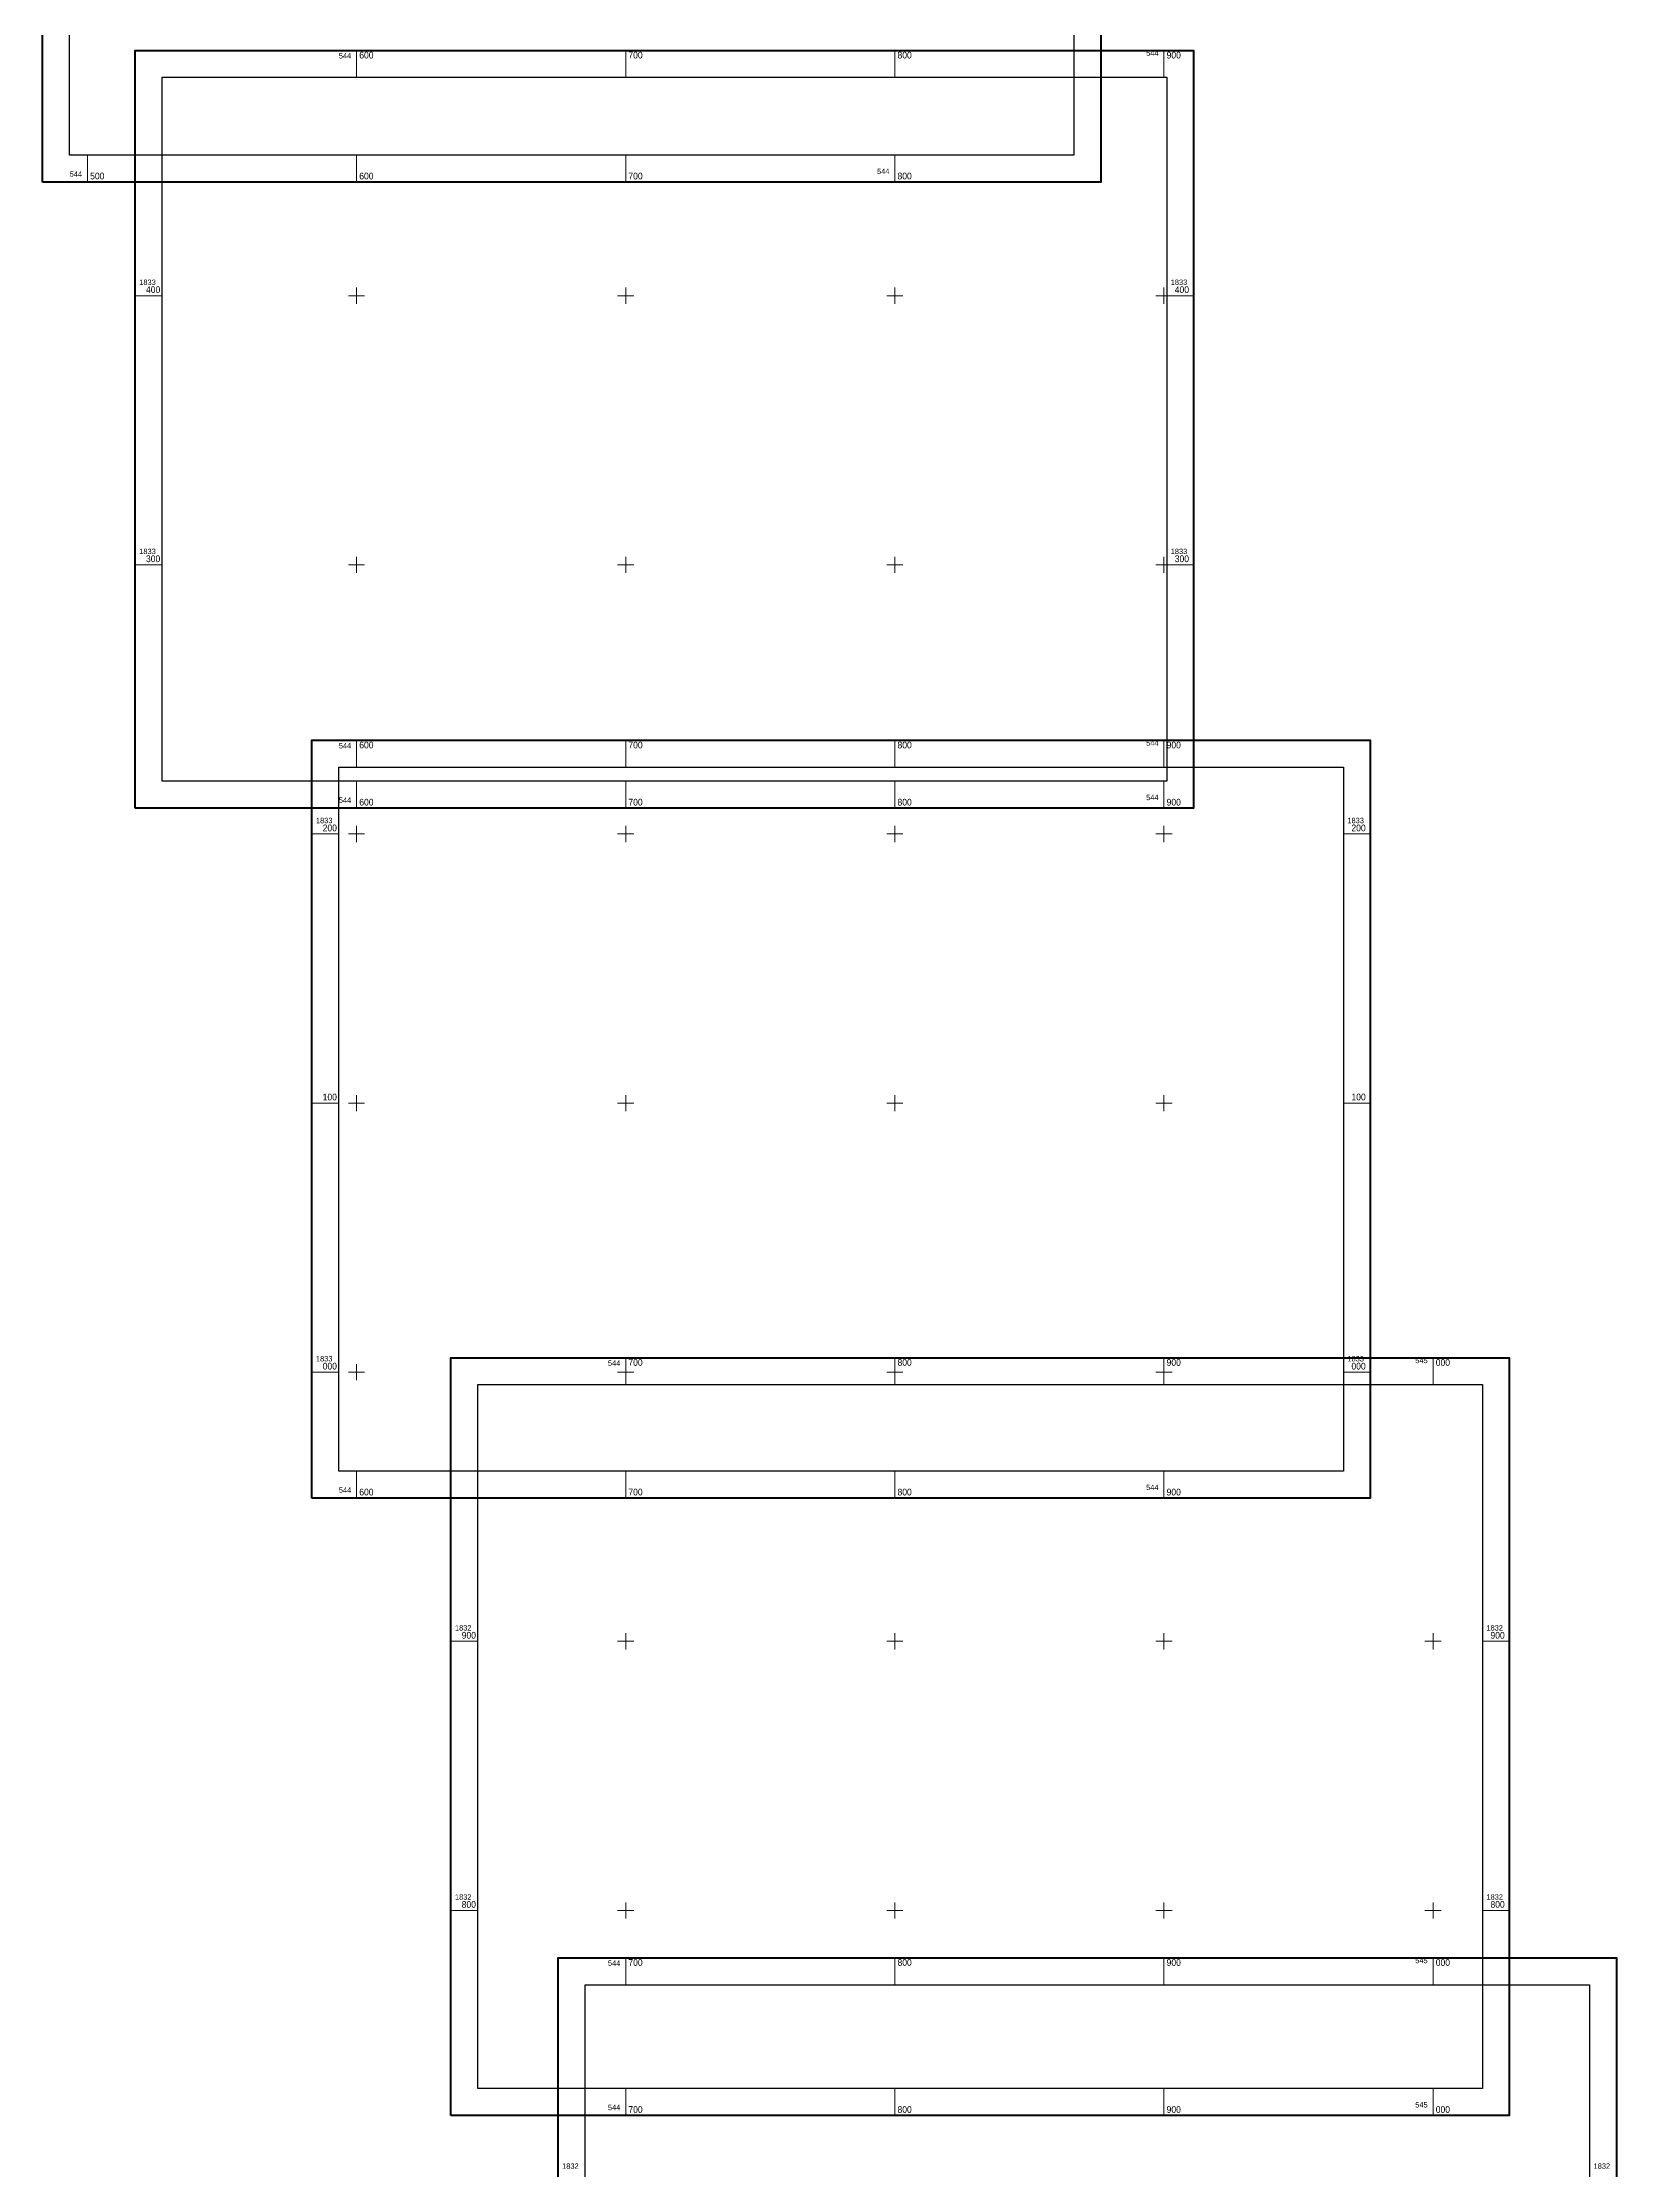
# Model space of a CAD drawing. Header units: metres. Extents: x 542869 to 545424, y 1823472 to 1835781.
# Drawn here: x 544483 to 545068, y 1832704 to 1833494 of the extents above; entities that cross this region are included whole.
import ezdxf
from ezdxf.enums import TextEntityAlignment as Align

# ---------------------------------------------------------------- set-up
doc = ezdxf.new("R2010")
doc.units = ezdxf.units.M
for name, color, linetype, lineweight in [('20', 7, 'Continuous', 13), ('21', 7, 'Continuous', 13), ('22', 7, 'Continuous', 13), ('23', 7, 'Continuous', 13), ('24', 7, 'Continuous', 13)]:
    doc.layers.add(name, color=color, linetype=linetype, lineweight=lineweight)

msp = doc.modelspace()

# ---------------------------------------------------------------- linework, layer by layer
at = {"layer": '20'}
for p, q in [((544500, 1833442.21), (544500, 1833452.21)), ((544600, 1833442.21), (544600, 1833452.21)), ((544700, 1833442.21), (544700, 1833452.21)), ((544800, 1833442.21), (544800, 1833452.21))]:
    msp.add_line(p, q, dxfattribs=at)
at = {"layer": '20', "lineweight": 40}
msp.add_lwpolyline([(544483.31, 1833442.21), (544483.31, 1833723.8), (544876.58, 1833723.8), (544876.58, 1833442.21)], close=True, dxfattribs=at)
at = {"layer": '20', "lineweight": 25}
msp.add_lwpolyline([(544493.31, 1833452.21), (544493.31, 1833713.8), (544866.58, 1833713.8), (544866.58, 1833452.21)], close=True, dxfattribs=at)
at = {"layer": '21'}
for p, q in [((544600, 1833481.15), (544600, 1833491.15)), ((544700, 1833481.15), (544700, 1833491.15)), ((544800, 1833481.15), (544800, 1833491.15)), ((544900, 1833481.15), (544900, 1833491.15)), ((544600, 1833397), (544600, 1833403)), ((544700, 1833397), (544700, 1833403)), ((544800, 1833397), (544800, 1833403)), ((544900, 1833397), (544900, 1833403)), ((544517.75, 1833400), (544527.75, 1833400)), ((544597, 1833400), (544603, 1833400)), ((544697, 1833400), (544703, 1833400)), ((544797, 1833400), (544803, 1833400)), ((544897, 1833400), (544903, 1833400)), ((544901.02, 1833400), (544911.02, 1833400)), ((544517.75, 1833300), (544527.75, 1833300)), ((544597, 1833300), (544603, 1833300)), ((544600, 1833297), (544600, 1833303)), ((544697, 1833300), (544703, 1833300)), ((544700, 1833297), (544700, 1833303)), ((544797, 1833300), (544803, 1833300)), ((544800, 1833297), (544800, 1833303)), ((544897, 1833300), (544903, 1833300)), ((544900, 1833297), (544900, 1833303)), ((544901.02, 1833300), (544911.02, 1833300)), ((544600, 1833209.56), (544600, 1833219.56)), ((544700, 1833209.56), (544700, 1833219.56)), ((544800, 1833209.56), (544800, 1833219.56)), ((544900, 1833209.56), (544900, 1833219.56))]:
    msp.add_line(p, q, dxfattribs=at)
at = {"layer": '21', "lineweight": 40}
msp.add_lwpolyline([(544517.75, 1833209.56), (544517.75, 1833491.15), (544911.02, 1833491.15), (544911.02, 1833209.56)], close=True, dxfattribs=at)
at = {"layer": '21', "lineweight": 25}
msp.add_lwpolyline([(544527.75, 1833219.56), (544527.75, 1833481.15), (544901.02, 1833481.15), (544901.02, 1833219.56)], close=True, dxfattribs=at)
at = {"layer": '22'}
for p, q in [((544600, 1833224.79), (544600, 1833234.79)), ((544700, 1833224.79), (544700, 1833234.79)), ((544800, 1833224.79), (544800, 1833234.79)), ((544900, 1833224.79), (544900, 1833234.79)), ((544583.4, 1833200), (544593.4, 1833200)), ((544597, 1833200), (544603, 1833200)), ((544600, 1833197), (544600, 1833203)), ((544697, 1833200), (544703, 1833200)), ((544700, 1833197), (544700, 1833203)), ((544797, 1833200), (544803, 1833200)), ((544800, 1833197), (544800, 1833203)), ((544897, 1833200), (544903, 1833200)), ((544900, 1833197), (544900, 1833203)), ((544966.67, 1833200), (544976.67, 1833200)), ((544600, 1833097), (544600, 1833103)), ((544700, 1833097), (544700, 1833103)), ((544800, 1833097), (544800, 1833103)), ((544900, 1833097), (544900, 1833103)), ((544583.4, 1833100), (544593.4, 1833100)), ((544597, 1833100), (544603, 1833100)), ((544697, 1833100), (544703, 1833100)), ((544797, 1833100), (544803, 1833100)), ((544897, 1833100), (544903, 1833100)), ((544966.67, 1833100), (544976.67, 1833100)), ((544583.4, 1833000), (544593.4, 1833000)), ((544597, 1833000), (544603, 1833000)), ((544600, 1832997), (544600, 1833003)), ((544697, 1833000), (544703, 1833000)), ((544700, 1832997), (544700, 1833003)), ((544797, 1833000), (544803, 1833000)), ((544800, 1832997), (544800, 1833003)), ((544897, 1833000), (544903, 1833000)), ((544900, 1832997), (544900, 1833003)), ((544966.67, 1833000), (544976.67, 1833000)), ((544600, 1832953.2), (544600, 1832963.2)), ((544700, 1832953.2), (544700, 1832963.2)), ((544800, 1832953.2), (544800, 1832963.2)), ((544900, 1832953.2), (544900, 1832963.2))]:
    msp.add_line(p, q, dxfattribs=at)
at = {"layer": '22', "lineweight": 40}
msp.add_lwpolyline([(544583.4, 1832953.2), (544583.4, 1833234.79), (544976.67, 1833234.79), (544976.67, 1832953.2)], close=True, dxfattribs=at)
at = {"layer": '22', "lineweight": 25}
msp.add_lwpolyline([(544593.4, 1832963.2), (544593.4, 1833224.79), (544966.67, 1833224.79), (544966.67, 1832963.2)], close=True, dxfattribs=at)
at = {"layer": '23'}
for p, q in [((544700, 1832995.37), (544700, 1833005.37)), ((544800, 1832995.37), (544800, 1833005.37)), ((544900, 1832995.37), (544900, 1833005.37)), ((545000, 1832995.37), (545000, 1833005.37)), ((544635.06, 1832900), (544645.06, 1832900)), ((544697, 1832900), (544703, 1832900)), ((544700, 1832897), (544700, 1832903)), ((544797, 1832900), (544803, 1832900)), ((544800, 1832897), (544800, 1832903)), ((544897, 1832900), (544903, 1832900)), ((544900, 1832897), (544900, 1832903)), ((544997, 1832900), (545003, 1832900)), ((545000, 1832897), (545000, 1832903)), ((545018.33, 1832900), (545028.33, 1832900)), ((544700, 1832797), (544700, 1832803)), ((544800, 1832797), (544800, 1832803)), ((544900, 1832797), (544900, 1832803)), ((545000, 1832797), (545000, 1832803)), ((544635.06, 1832800), (544645.06, 1832800)), ((544697, 1832800), (544703, 1832800)), ((544797, 1832800), (544803, 1832800)), ((544897, 1832800), (544903, 1832800)), ((544997, 1832800), (545003, 1832800)), ((545018.33, 1832800), (545028.33, 1832800)), ((544700, 1832723.78), (544700, 1832733.78)), ((544800, 1832723.78), (544800, 1832733.78)), ((544900, 1832723.78), (544900, 1832733.78)), ((545000, 1832723.78), (545000, 1832733.78))]:
    msp.add_line(p, q, dxfattribs=at)
at = {"layer": '23', "lineweight": 40}
msp.add_lwpolyline([(544635.06, 1832723.78), (544635.06, 1833005.37), (545028.33, 1833005.37), (545028.33, 1832723.78)], close=True, dxfattribs=at)
at = {"layer": '23', "lineweight": 25}
msp.add_lwpolyline([(544645.06, 1832733.78), (544645.06, 1832995.37), (545018.33, 1832995.37), (545018.33, 1832733.78)], close=True, dxfattribs=at)
at = {"layer": '24'}
for p, q in [((544700, 1832772.41), (544700, 1832782.41)), ((544800, 1832772.41), (544800, 1832782.41)), ((544900, 1832772.41), (544900, 1832782.41)), ((545000, 1832772.41), (545000, 1832782.41))]:
    msp.add_line(p, q, dxfattribs=at)
at = {"layer": '24', "lineweight": 40}
msp.add_lwpolyline([(544674.88, 1832500.82), (544674.88, 1832782.41), (545068.15, 1832782.41), (545068.15, 1832500.82)], close=True, dxfattribs=at)
at = {"layer": '24', "lineweight": 25}
msp.add_lwpolyline([(544684.88, 1832510.82), (544684.88, 1832772.41), (545058.15, 1832772.41), (545058.15, 1832510.82)], close=True, dxfattribs=at)

# ---------------------------------------------------------------- texts
at = {"layer": '20', "width": 0.95}
for p in [(544498, 1833444.21), (544798, 1833445.21)]:
    msp.add_text('544', height=2, dxfattribs=at).set_placement(p, align=Align.RIGHT)
for s, p in [('500', (544501, 1833443.21)), ('600', (544601, 1833443.21)), ('700', (544701, 1833443.21)), ('800', (544801, 1833443.21))]:
    msp.add_text(s, height=2.5, dxfattribs=at).set_placement(p)
at = {"layer": '21', "width": 0.95}
for p in [(544598, 1833488.15), (544898, 1833489.15), (544598, 1833211.56), (544898, 1833212.56)]:
    msp.add_text('544', height=2, dxfattribs=at).set_placement(p, align=Align.RIGHT)
for s, height, p in [('600', 2.5, (544601, 1833488.15)), ('700', 2.5, (544701, 1833488.15)), ('800', 2.5, (544801, 1833488.15)), ('900', 2.5, (544901, 1833488.15)), ('1833', 2, (544519.25, 1833404)), ('400', 2.5, (544521.75, 1833401)), ('1833', 2, (544902.52, 1833404)), ('400', 2.5, (544904.02, 1833401)), ('1833', 2, (544519.25, 1833304)), ('300', 2.5, (544521.75, 1833301)), ('1833', 2, (544902.52, 1833304)), ('300', 2.5, (544904.02, 1833301)), ('600', 2.5, (544601, 1833210.56)), ('700', 2.5, (544701, 1833210.56)), ('800', 2.5, (544801, 1833210.56)), ('900', 2.5, (544901, 1833210.56))]:
    msp.add_text(s, height=height, dxfattribs=at).set_placement(p)
at = {"layer": '22', "width": 0.95}
for p in [(544598, 1833231.79), (544898, 1833232.79), (544598, 1832955.2), (544898, 1832956.2)]:
    msp.add_text('544', height=2, dxfattribs=at).set_placement(p, align=Align.RIGHT)
for s, height, p in [('600', 2.5, (544601, 1833231.79)), ('700', 2.5, (544701, 1833231.79)), ('800', 2.5, (544801, 1833231.79)), ('900', 2.5, (544901, 1833231.79)), ('1833', 2, (544584.9, 1833204)), ('1833', 2, (544968.17, 1833204)), ('200', 2.5, (544587.4, 1833201)), ('200', 2.5, (544969.67, 1833201)), ('100', 2.5, (544587.4, 1833101)), ('100', 2.5, (544969.67, 1833101)), ('1833', 2, (544584.9, 1833004)), ('000', 2.5, (544587.4, 1833001)), ('1833', 2, (544968.17, 1833004)), ('000', 2.5, (544969.67, 1833001)), ('600', 2.5, (544601, 1832954.2)), ('700', 2.5, (544701, 1832954.2)), ('800', 2.5, (544801, 1832954.2)), ('900', 2.5, (544901, 1832954.2))]:
    msp.add_text(s, height=height, dxfattribs=at).set_placement(p)
at = {"layer": '23', "width": 0.95}
for s, p in [('544', (544698, 1833002.37)), ('545', (544998, 1833003.37)), ('544', (544698, 1832725.78)), ('545', (544998, 1832726.78))]:
    msp.add_text(s, height=2, dxfattribs=at).set_placement(p, align=Align.RIGHT)
for s, height, p in [('700', 2.5, (544701, 1833002.37)), ('800', 2.5, (544801, 1833002.37)), ('900', 2.5, (544901, 1833002.37)), ('000', 2.5, (545001, 1833002.37)), ('1832', 2, (544636.56, 1832904)), ('1832', 2, (545019.83, 1832904)), ('900', 2.5, (544639.06, 1832901)), ('900', 2.5, (545021.33, 1832901)), ('1832', 2, (544636.56, 1832804)), ('800', 2.5, (544639.06, 1832801)), ('1832', 2, (545019.83, 1832804)), ('800', 2.5, (545021.33, 1832801)), ('700', 2.5, (544701, 1832724.78)), ('800', 2.5, (544801, 1832724.78)), ('900', 2.5, (544901, 1832724.78)), ('000', 2.5, (545001, 1832724.78))]:
    msp.add_text(s, height=height, dxfattribs=at).set_placement(p)
at = {"layer": '24', "width": 0.95}
for s, p in [('544', (544698, 1832779.41)), ('545', (544998, 1832780.41))]:
    msp.add_text(s, height=2, dxfattribs=at).set_placement(p, align=Align.RIGHT)
for s, height, p in [('700', 2.5, (544701, 1832779.41)), ('800', 2.5, (544801, 1832779.41)), ('900', 2.5, (544901, 1832779.41)), ('000', 2.5, (545001, 1832779.41)), ('1832', 2, (544676.38, 1832704)), ('1832', 2, (545059.65, 1832704))]:
    msp.add_text(s, height=height, dxfattribs=at).set_placement(p)

doc.saveas('drawing.dxf')
